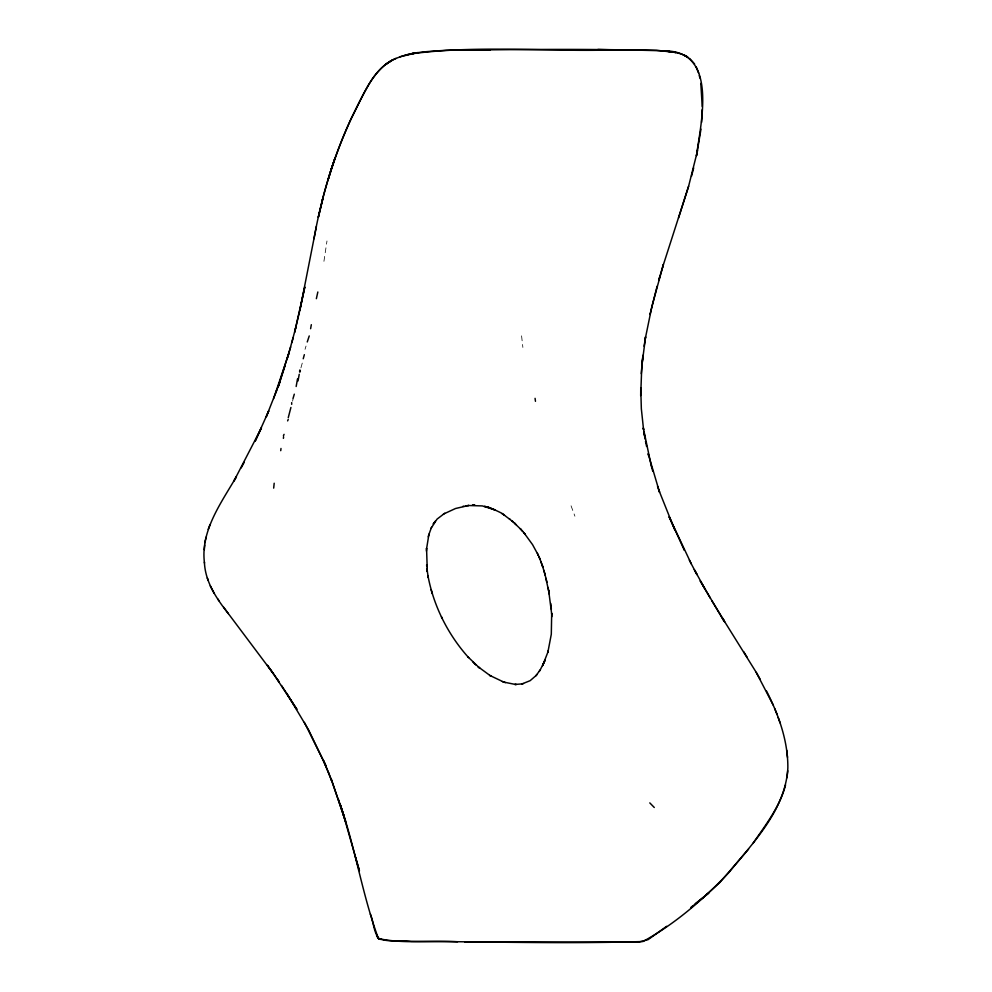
<?xml version="1.0" encoding="UTF-8"?>
<svg xmlns="http://www.w3.org/2000/svg" width="992" height="992" viewBox="0 0 992 992"><rect width="100%" height="100%" fill="white"/><g stroke="black" fill="none" stroke-linecap="round" stroke-linejoin="round"><path stroke-width="0.74" stroke-dasharray="4.96 3.72" d="M323.938 261.318L326.976 240.994M292.603 401.165L293.024 399.032M300.911 367.896L303.18 359.823M305.028 349.308L306.032 346.072M571.057 505.808L574.914 516.2M521.581 335.854L522.871 347.423"/><path stroke-width="1.49" d="M700.972 129.146L696.483 155.818C700.662 123.219 718.568 51.373 665.148 50.902C592.199 48.509 519.089 49.538 446.102 50.294C426.163 51.72 404.438 51.733 387.215 63.252C369.16 76.582 361.683 99.088 351.391 118.085C333.572 156.438 321.383 197.185 313.993 238.774M426.436 551.106L426.56 548.278L427.316 571.516L427.006 568.788M702.212 109.678L701.617 122.376M338.384 799.279L345.576 821.45L331.154 778.968L344.125 816.763L340.244 804.562C355.384 848.334 362.353 894.908 378.287 938.209C388.219 942.784 400.508 939.709 411.072 941.346C488.312 941.668 565.738 943.925 642.903 941.532C674.87 924.16 703.787 899.012 728.909 872.514C753.709 841.985 785.54 809.522 787.846 768.019C788.107 740.999 778.633 714.885 766.543 691.077M644.106 346.233L645.581 336.809L641.787 366.296L640.696 395.56L640.745 387.86L641.34 408.741L643.585 429.846L643.312 427.949L651.223 465.732M276.607 390.55L266.29 416.727L268.745 410.899L255.105 441.304L261.442 427.85L233.963 480.984L236.394 476.668C221.29 502.783 200.235 530.869 204.488 563.096M641.278 373.699L642.928 355.285L642.122 362.836M298.022 380.953L299.237 374.269M204.315 549.63L204.749 545.03M787.735 770.772L787.003 777.765M426.535 549.072L428.916 534.254L428.259 536.883M273.68 488.114L274.189 483.228M297.501 378.932L296.162 386.496M280.724 450.678L280.996 448.471M283.39 438.365L283.6 436.926M205.046 542.636L205.381 540.652L205.27 541.272M303.23 358.769L304.346 354.665M645.271 338.731L651.955 306.168L651.719 307.074L663.363 264.579L658.676 280.55L659.717 276.942M310.608 328.712L311.314 324.694M300.043 309.281L294.636 332.246L304.817 287.01L299.894 310.136L316.386 226.424M206.014 537.205L205.505 539.76M697.599 150.486L688.597 186.285L662.582 267.22M316.361 298.679L317.837 291.995M294.302 394.171L293 398.548M548.291 650.628L547.869 652.29L551.304 634.235L551.688 613.217L551.825 616.689M650.293 313.286L649.996 314.514L657.101 286.279M295.914 327.062L288.945 352.941M691.498 176.241L693.668 167.946M288.25 417.682L290.916 407.439M291.846 342.637L293.198 337.602M299.534 371.355L299.931 369.917M290.644 347.002L278.082 387.165L285.312 364.92M785.552 784.97C779.948 806.422 766.01 824.426 753.672 842.369L753.002 843.411M321.867 202.008C332.184 161.088 347.77 121.359 368.726 84.729C375.137 73.73 383.916 63.314 395.957 58.379M428.817 534.7L431.532 527.273M287.395 358.112L288.945 353.152L273.569 398.697M547.944 651.98L542.587 665.694L545.03 660.3L540.243 669.86L535.978 675.701L537.081 674.399M688.597 186.285L678.528 218.017M307.247 341.967L309.244 335.941M208.208 529.356L210.006 524.607M275.751 392.844L280.166 381.089L278.541 385.231M287.618 420.893L288.238 419.43M283.402 435.872L284.059 434.347M430.999 528.426L437.05 519.114L444.776 513.236M299.807 372.236L300.402 371.058M241.168 467.889L244.156 462.421M539.264 671.386L540.243 669.86M433.926 523.007L433.206 524.098L435.252 521.172M748.563 849.164L719.882 882.446L702.41 898.417M536.226 675.416L530.137 680.673L521.928 683.959L523.478 683.562M693.024 905.646L690.841 907.655L708.846 892.912L695.256 903.737M666.674 926.292L648.074 939.647L638.674 942.115L464.777 941.904M443.424 514.092L455.514 508.512L468.72 505.461L465.93 505.833M399.838 56.829L417.508 52.613L409.857 54.027C478.181 44.64 547.708 52.154 616.429 49.848L597.668 49.6L656.605 50.27L675.924 52.526L665.446 50.964L671.311 51.894M405.083 55.205L413.676 53.233M462.756 506.441L463.909 506.205M522.139 683.897L514.836 684.455L516.596 684.48M468.348 505.511L482.372 505.92L495.33 510.049C474.399 501.878 502.758 512.318 504.482 515.245L501.902 513.571M455.725 49.922L490.383 49.823M457.56 941.768C431.532 940.317 404.5 944.037 378.87 938.68C373.55 931.897 373.6 921.915 370.376 914.091M515.542 684.468L503.899 682.136L489.589 675.341M674.424 52.179L681.504 54.014L688.349 57.462M379.514 939.064L381.164 939.498M485.708 506.664L484.542 506.342L486.824 506.986M505.436 682.608L502.386 681.591M685.112 55.577L687.134 56.693L684.554 55.242M490.234 675.75L491.114 676.308L478.082 666.736L479.793 668.248L467.728 656.679L468.67 657.646M503.899 514.86L512.542 521.383L520.688 529.17M510.136 519.411L509.181 518.642M513.397 522.127L511.872 520.788L512.542 521.383M689.527 58.367L694.623 64.009M516.423 524.904L514.414 522.982L515.009 523.565M473.01 662.11L475.838 664.826L474.697 663.722M649.797 802.9L654.274 807.488M522.685 531.352L520.329 528.773L525.264 534.428M468.075 657.026C447.863 634.297 433.64 606.013 428.023 576.079L428.296 577.642L427.304 571.268M524.532 533.522L524.061 532.94L532.568 544.658L538.371 555.334L537.391 553.325M204.402 562.104C205.146 581.796 216.516 598.635 228.309 613.564L273.42 673.729L296.906 709.367L281.542 685.546M223.622 607.216L228.309 613.564M273.42 673.729L267.406 665.272L279.112 681.926L277.5 679.632M217.682 598.846L219.096 600.892M724.668 621.575L722.449 618.152L756.239 672.39L773.177 705.014M286.7 693.247L308.586 729.901L325.711 765.39L304.383 722.362M747.286 657.522L743.64 651.632M712.07 601.102L723.763 620.136M710.408 598.312L700.24 580.89L724.234 621.575M756.239 672.39L760.108 679.16M705.2 589.36L694.301 569.594M214.185 593.352L210.254 585.888M689.341 560.145L696.954 574.616L695.454 571.739M691.325 563.94L669.092 516.795L684.257 550.101L683.736 548.998M441.452 616.776L442.221 618.4M696.148 66.675L698.604 73.011M538.879 556.562L540.008 559.19L538.16 554.9M674.944 530.373L658.837 490.122M774.678 708.524L777.17 714.686M539.871 558.918L542.897 567.176L540.826 561.373M780.084 722.858L778.187 717.476M207.725 579.254L208.047 580.196L207.303 577.989M657.535 486.291L659.531 492.193L648.148 453.679L648.793 456.32M542.475 565.973L545.203 575.1L543.814 570.251M343.393 814.767L359.414 870.74L355.508 857.274M431.123 589.694L432.301 593.712L432.041 592.819M651.31 465.955L652.736 471.101M545.092 574.74L549.32 594.059L548.08 587.475M545.972 578.224L546.927 582.205M699.868 78.046L699.298 75.578M646.598 446.462L645.556 441.378L645.829 442.754M548.65 590.426L551.738 614.482M645.16 439.183L643.808 431.594L644.552 435.835M426.61 564.857L426.783 566.643M535.072 398.338L535.469 401.314M550.721 603.421L551.366 609.2M700.798 83.378L702.249 106.491M787.512 757.38L786.681 750.212M291.673 402.603L291.698 404.339M322.722 199.094L318.358 217.161L322.722 199.094M331.254 168.987L328.34 178.882L335.023 158.063L331.254 168.987M391.741 60.438L385.702 64.468L391.741 60.438M474.784 505.188L472.378 505.201L474.697 505.213M379.341 938.916L380.196 939.275L379.341 938.916M379.254 938.841L378.287 938.196L379.254 938.841M377.506 937.068L376.613 935.134L377.506 937.068M328.563 772.656L323.541 760.752L331.75 780.902L328.563 772.656"/></g></svg>
